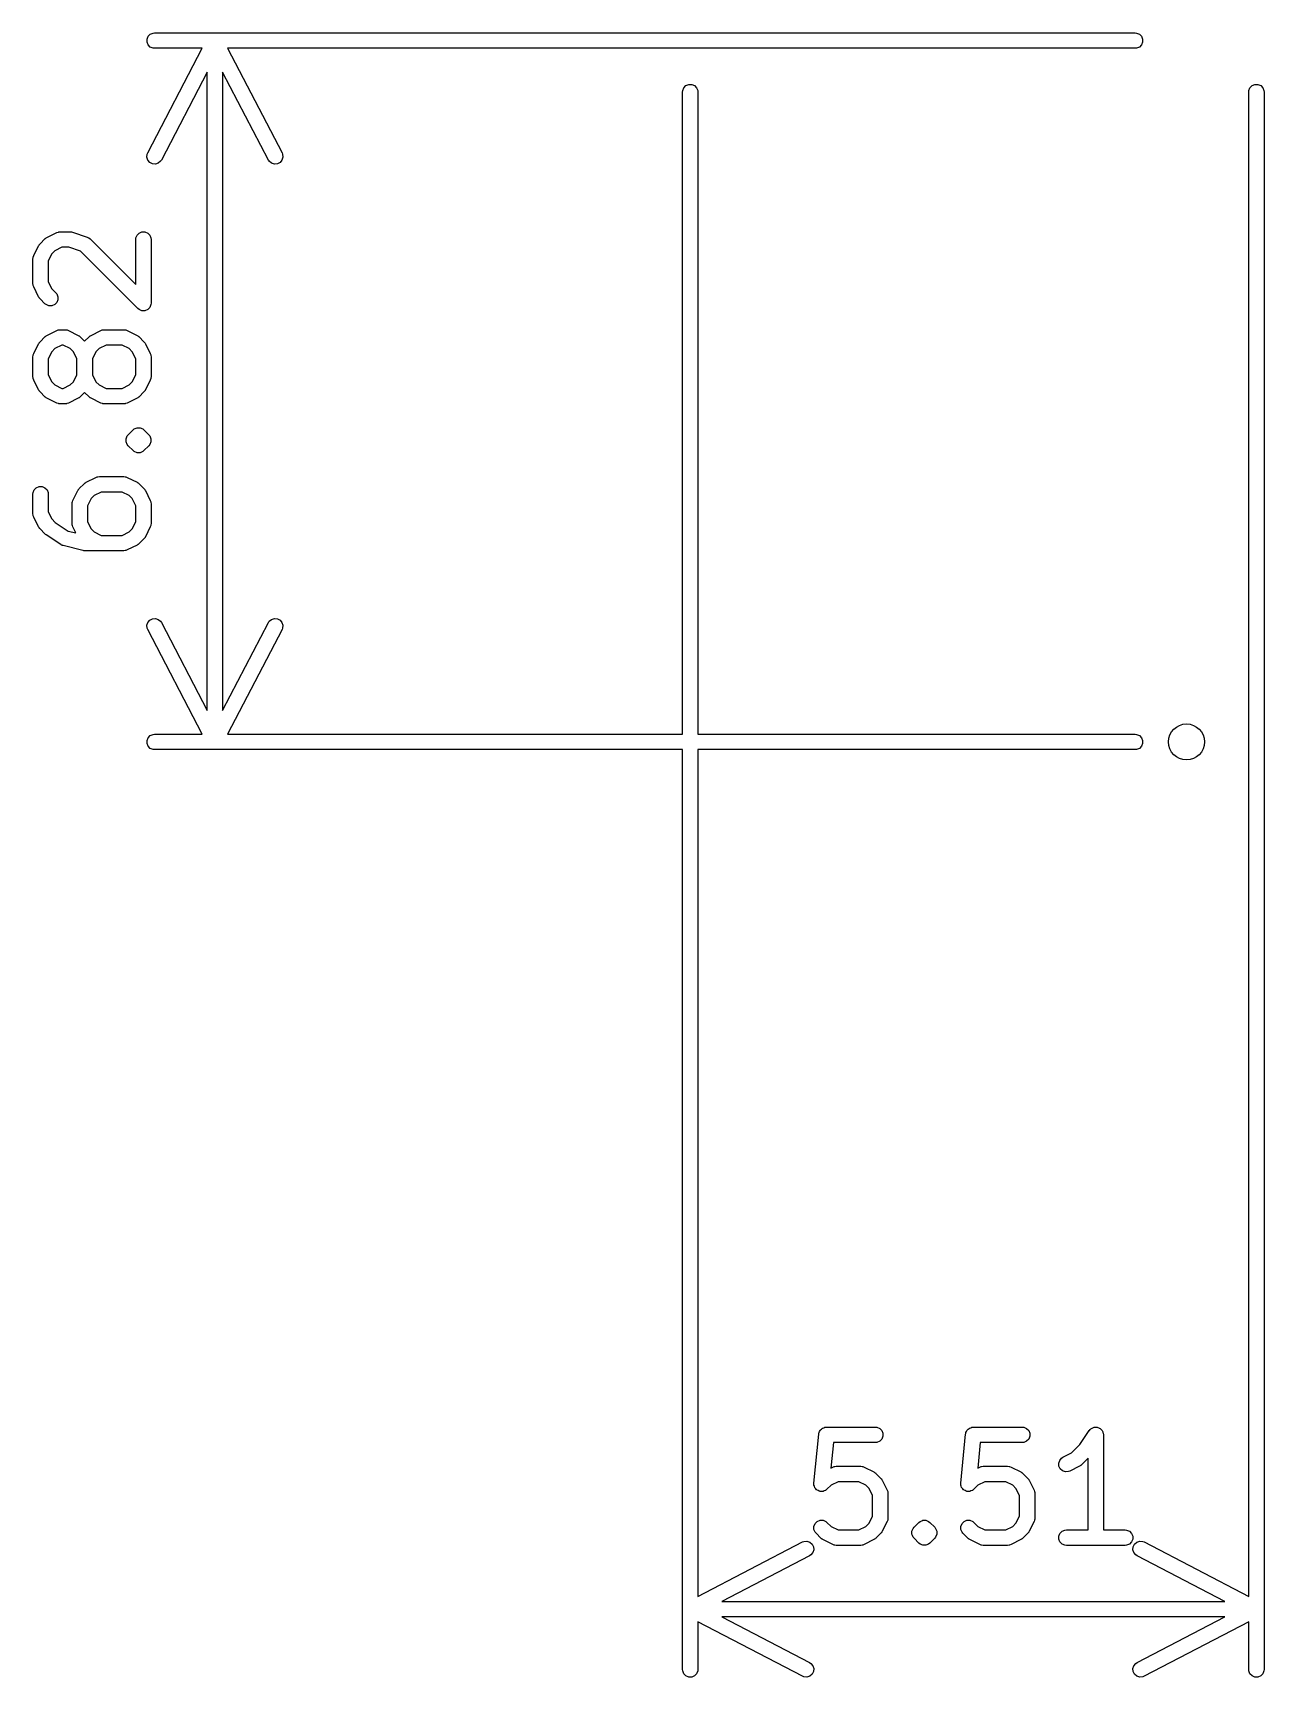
# Model space of a CAD drawing. Extents: x 3.65 to 7.87, y -5.06 to -2.31.
# Drawn here: x 3.647 to 4.118, y -5.056 to -4.426 of the extents above; entities that cross this region are included whole.
import ezdxf

# ---------------------------------------------------------------- set-up
doc = ezdxf.new("R2010")
doc.units = 0
doc.header["$MEASUREMENT"] = 0
doc.layers.add('BLACK', color=7, linetype='CONTINUOUS')

msp = doc.modelspace()

# ---------------------------------------------------------------- linework, layer by layer
at = {"layer": 'BLACK', "linetype": 'CONTINUOUS'}
for p, q in [((3.69069, -4.42844), (3.69113, -4.42737)), ((3.69069, -4.42959), (3.69069, -4.42844)), ((3.69113, -4.43065), (3.69069, -4.42959)), ((3.69113, -4.42737), (3.69195, -4.42656)), ((3.69195, -4.43147), (3.69113, -4.43065)), ((3.69195, -4.42656), (3.69301, -4.42612)), ((3.69301, -4.43191), (3.69195, -4.43147)), ((3.69301, -4.42612), (3.69359, -4.42606)), ((3.69359, -4.42606), (4.06899, -4.42606)), ((4.06899, -4.42606), (4.06957, -4.42612)), ((4.06957, -4.42612), (4.07063, -4.42656)), ((4.07063, -4.43147), (4.06957, -4.43191)), ((4.07063, -4.42656), (4.07144, -4.42737)), ((4.07144, -4.43065), (4.07063, -4.43147)), ((4.07144, -4.42737), (4.07189, -4.42844)), ((4.07189, -4.42959), (4.07144, -4.43065)), ((4.07189, -4.42844), (4.07189, -4.42959)), ((3.69097, -4.472), (3.71181, -4.43197)), ((3.69359, -4.43197), (3.69301, -4.43191)), ((3.71181, -4.43197), (3.69359, -4.43197)), ((4.06899, -4.43197), (3.72154, -4.43197)), ((3.72154, -4.43197), (3.74238, -4.472)), ((4.06957, -4.43191), (4.06899, -4.43197)), ((3.71372, -4.44108), (3.69621, -4.47473)), ((3.71372, -4.68545), (3.71372, -4.44108)), ((3.73714, -4.47473), (3.71963, -4.44108)), ((3.71963, -4.44108), (3.71963, -4.68545)), ((3.89572, -4.4487), (3.89578, -4.44812)), ((3.89572, -4.69456), (3.89572, -4.4487)), ((3.89578, -4.44812), (3.89622, -4.44706)), ((3.89622, -4.44706), (3.89703, -4.44624)), ((3.89703, -4.44624), (3.8981, -4.4458)), ((3.8981, -4.4458), (3.89925, -4.4458)), ((3.89925, -4.4458), (3.90032, -4.44624)), ((3.90032, -4.44624), (3.90113, -4.44706)), ((3.90113, -4.44706), (3.90157, -4.44812)), ((3.90157, -4.44812), (3.90163, -4.4487)), ((3.90163, -4.4487), (3.90163, -4.69456)), ((4.11249, -4.4487), (4.11255, -4.44812)), ((4.11249, -5.02465), (4.11249, -4.4487)), ((4.11255, -4.44812), (4.11299, -4.44706)), ((4.11299, -4.44706), (4.11381, -4.44624)), ((4.11381, -4.44624), (4.11487, -4.4458)), ((4.11487, -4.4458), (4.11602, -4.4458)), ((4.11602, -4.4458), (4.11709, -4.44624)), ((4.11709, -4.44624), (4.1179, -4.44706)), ((4.1179, -4.44706), (4.11834, -4.44812)), ((4.11834, -4.44812), (4.1184, -4.4487)), ((4.1184, -4.4487), (4.1184, -5.0526)), ((3.69065, -4.47368), (3.69075, -4.47254)), ((3.691, -4.47478), (3.69065, -4.47368)), ((3.69075, -4.47254), (3.69097, -4.472)), ((3.69174, -4.47567), (3.691, -4.47478)), ((3.69589, -4.47521), (3.69501, -4.47595)), ((3.69621, -4.47473), (3.69589, -4.47521)), ((3.73746, -4.47521), (3.73714, -4.47473)), ((3.73834, -4.47595), (3.73746, -4.47521)), ((3.74235, -4.47478), (3.74161, -4.47567)), ((3.7427, -4.47368), (3.74235, -4.47478)), ((3.74238, -4.472), (3.7426, -4.47254)), ((3.7426, -4.47254), (3.7427, -4.47368)), ((3.69276, -4.4762), (3.69174, -4.47567)), ((3.69391, -4.4763), (3.69276, -4.4762)), ((3.69501, -4.47595), (3.69391, -4.4763)), ((3.73944, -4.4763), (3.73834, -4.47595)), ((3.74059, -4.4762), (3.73944, -4.4763)), ((3.74161, -4.47567), (3.74059, -4.4762)), ((3.64948, -4.50709), (3.64954, -4.50704)), ((3.64954, -4.50704), (3.64972, -4.50681)), ((3.64972, -4.50681), (3.6516, -4.50493)), ((3.6516, -4.50493), (3.65182, -4.50475)), ((3.65182, -4.50475), (3.65187, -4.50469)), ((3.65187, -4.50469), (3.65196, -4.50463)), ((3.65196, -4.50463), (3.65204, -4.50457)), ((3.65204, -4.50457), (3.65212, -4.50454)), ((3.65212, -4.50454), (3.65236, -4.50438)), ((3.65236, -4.50438), (3.65611, -4.50251)), ((3.65611, -4.50251), (3.65665, -4.5023)), ((3.65665, -4.5023), (3.65676, -4.50229)), ((3.65676, -4.50229), (3.65686, -4.50225)), ((3.65686, -4.50225), (3.65743, -4.50219)), ((3.65743, -4.50219), (3.66118, -4.50219)), ((3.66118, -4.50219), (3.66148, -4.50222)), ((3.66148, -4.50222), (3.66155, -4.50222)), ((3.66155, -4.50222), (3.66166, -4.50224)), ((3.66166, -4.50224), (3.66176, -4.50225)), ((3.66176, -4.50225), (3.66183, -4.50228)), ((3.66183, -4.50228), (3.66212, -4.50235)), ((3.66212, -4.50235), (3.66774, -4.50422)), ((3.66774, -4.50422), (3.66827, -4.50446)), ((3.66827, -4.50446), (3.66835, -4.50453)), ((3.66835, -4.50453), (3.66845, -4.50457)), ((3.66845, -4.50457), (3.6689, -4.50493)), ((3.6689, -4.50493), (3.68635, -4.52239)), ((3.68635, -4.50515), (3.68641, -4.50457)), ((3.68635, -4.52239), (3.68635, -4.50515)), ((3.68641, -4.50457), (3.68685, -4.50351)), ((3.68685, -4.50351), (3.68767, -4.50269)), ((3.68767, -4.50269), (3.68873, -4.50225)), ((3.68873, -4.50225), (3.68988, -4.50225)), ((3.68988, -4.50225), (3.69095, -4.50269)), ((3.69095, -4.50269), (3.69176, -4.50351)), ((3.69176, -4.50351), (3.6922, -4.50457)), ((3.6922, -4.50457), (3.69226, -4.50515)), ((3.69226, -4.50515), (3.69226, -4.52952)), ((3.64698, -4.51265), (3.64704, -4.51207)), ((3.64698, -4.52202), (3.64698, -4.51265)), ((3.64704, -4.51207), (3.64708, -4.51197)), ((3.64708, -4.51197), (3.64709, -4.51187)), ((3.64709, -4.51187), (3.64729, -4.51133)), ((3.64729, -4.51133), (3.64917, -4.50758)), ((3.64917, -4.50758), (3.64933, -4.50733)), ((3.64933, -4.50733), (3.64936, -4.50726)), ((3.64936, -4.50726), (3.64942, -4.50718)), ((3.64942, -4.50718), (3.64948, -4.50709)), ((3.65424, -4.51065), (3.65289, -4.51334)), ((3.65289, -4.51334), (3.65289, -4.52132)), ((3.65543, -4.50945), (3.65424, -4.51065)), ((3.65813, -4.5081), (3.65543, -4.50945)), ((3.6607, -4.5081), (3.65813, -4.5081)), ((3.66521, -4.5096), (3.6607, -4.5081)), ((3.68722, -4.53161), (3.66521, -4.5096)), ((3.64704, -4.5226), (3.64698, -4.52202)), ((3.64708, -4.52269), (3.64704, -4.5226)), ((3.64709, -4.5228), (3.64708, -4.52269)), ((3.64729, -4.52334), (3.64709, -4.5228)), ((3.64917, -4.52709), (3.64729, -4.52334)), ((3.65289, -4.52132), (3.65424, -4.52402)), ((3.65424, -4.52402), (3.65577, -4.52556)), ((3.65577, -4.52556), (3.65614, -4.526)), ((3.64933, -4.52734), (3.64917, -4.52709)), ((3.64936, -4.52741), (3.64933, -4.52734)), ((3.64942, -4.52749), (3.64936, -4.52741)), ((3.64948, -4.52758), (3.64942, -4.52749)), ((3.64954, -4.52763), (3.64948, -4.52758)), ((3.64972, -4.52786), (3.64954, -4.52763)), ((3.6516, -4.52973), (3.64972, -4.52786)), ((3.65204, -4.5301), (3.6516, -4.52973)), ((3.65311, -4.53054), (3.65204, -4.5301)), ((3.65426, -4.53054), (3.65311, -4.53054)), ((3.65533, -4.5301), (3.65426, -4.53054)), ((3.65614, -4.52928), (3.65533, -4.5301)), ((3.65614, -4.526), (3.65658, -4.52707)), ((3.65658, -4.52822), (3.65614, -4.52928)), ((3.65658, -4.52707), (3.65658, -4.52822)), ((3.68767, -4.53197), (3.68722, -4.53161)), ((3.68842, -4.53229), (3.68767, -4.53197)), ((3.69095, -4.53197), (3.68988, -4.53242)), ((3.69176, -4.53116), (3.69095, -4.53197)), ((3.69207, -4.53041), (3.69176, -4.53116)), ((3.6922, -4.5301), (3.69207, -4.53041)), ((3.69226, -4.52952), (3.6922, -4.5301)), ((3.68873, -4.53242), (3.68842, -4.53229)), ((3.68988, -4.53242), (3.68873, -4.53242)), ((3.68873, -4.53242), (3.68873, -4.53242)), ((3.64917, -4.54507), (3.64933, -4.54482)), ((3.64933, -4.54482), (3.64936, -4.54475)), ((3.64936, -4.54475), (3.64942, -4.54467)), ((3.64942, -4.54467), (3.64948, -4.54458)), ((3.64948, -4.54458), (3.64954, -4.54453)), ((3.64954, -4.54453), (3.64972, -4.5443)), ((3.64972, -4.5443), (3.6516, -4.54243)), ((3.6516, -4.54243), (3.65182, -4.54224)), ((3.65182, -4.54224), (3.65187, -4.54218)), ((3.65187, -4.54218), (3.65196, -4.54213)), ((3.65196, -4.54213), (3.65204, -4.54206)), ((3.65204, -4.54206), (3.65212, -4.54203)), ((3.65212, -4.54203), (3.65236, -4.54188)), ((3.65236, -4.54188), (3.65611, -4.54)), ((3.65611, -4.54), (3.65665, -4.53979)), ((3.65665, -4.53979), (3.65676, -4.53979)), ((3.65676, -4.53979), (3.65686, -4.53975)), ((3.65686, -4.53975), (3.65743, -4.53969)), ((3.65743, -4.53969), (3.65931, -4.53969)), ((3.65931, -4.53969), (3.65989, -4.53975)), ((3.65989, -4.53975), (3.65998, -4.53979)), ((3.65998, -4.53979), (3.66009, -4.53979)), ((3.66009, -4.53979), (3.66063, -4.54)), ((3.66063, -4.54), (3.66438, -4.54188)), ((3.66438, -4.54188), (3.66463, -4.54203)), ((3.66463, -4.54203), (3.6647, -4.54206)), ((3.6647, -4.54206), (3.66478, -4.54213)), ((3.66478, -4.54213), (3.66487, -4.54218)), ((3.66487, -4.54218), (3.66492, -4.54224)), ((3.66492, -4.54224), (3.66515, -4.54243)), ((3.66515, -4.54243), (3.66681, -4.54409)), ((3.66681, -4.54409), (3.66847, -4.54243)), ((3.66847, -4.54243), (3.6687, -4.54224)), ((3.6687, -4.54224), (3.66875, -4.54218)), ((3.66875, -4.54218), (3.66884, -4.54213)), ((3.66884, -4.54213), (3.66892, -4.54206)), ((3.66892, -4.54206), (3.66899, -4.54203)), ((3.66899, -4.54203), (3.66924, -4.54188)), ((3.66924, -4.54188), (3.67299, -4.54)), ((3.67299, -4.54), (3.67353, -4.53979)), ((3.67353, -4.53979), (3.67363, -4.53979)), ((3.67363, -4.53979), (3.67373, -4.53975)), ((3.67373, -4.53975), (3.67431, -4.53969)), ((3.67431, -4.53969), (3.68181, -4.53969)), ((3.68181, -4.53969), (3.68238, -4.53975)), ((3.68238, -4.53975), (3.68248, -4.53979)), ((3.68248, -4.53979), (3.68259, -4.53979)), ((3.68259, -4.53979), (3.68313, -4.54)), ((3.68313, -4.54), (3.68688, -4.54188)), ((3.68688, -4.54188), (3.68712, -4.54203)), ((3.68712, -4.54203), (3.6872, -4.54206)), ((3.6872, -4.54206), (3.68728, -4.54213)), ((3.68728, -4.54213), (3.68737, -4.54218)), ((3.68737, -4.54218), (3.68742, -4.54224)), ((3.68742, -4.54224), (3.68764, -4.54243)), ((3.68764, -4.54243), (3.68952, -4.5443)), ((3.68952, -4.5443), (3.6897, -4.54453)), ((3.6897, -4.54453), (3.68976, -4.54458)), ((3.68976, -4.54458), (3.68982, -4.54467)), ((3.68982, -4.54467), (3.68989, -4.54475)), ((3.68989, -4.54475), (3.68992, -4.54482)), ((3.68992, -4.54482), (3.69007, -4.54507)), ((3.64698, -4.55014), (3.64704, -4.54957)), ((3.64698, -4.55764), (3.64698, -4.55014)), ((3.64704, -4.54957), (3.64708, -4.54947)), ((3.64708, -4.54947), (3.64709, -4.54936)), ((3.64709, -4.54936), (3.64729, -4.54882)), ((3.64729, -4.54882), (3.64917, -4.54507)), ((3.65424, -4.54814), (3.65289, -4.55084)), ((3.65289, -4.55084), (3.65289, -4.55694)), ((3.65543, -4.54694), (3.65424, -4.54814)), ((3.65813, -4.5456), (3.65543, -4.54694)), ((3.65861, -4.5456), (3.65813, -4.5456)), ((3.66131, -4.54694), (3.65861, -4.5456)), ((3.66251, -4.54814), (3.66131, -4.54694)), ((3.66386, -4.55084), (3.66251, -4.54814)), ((3.66386, -4.55694), (3.66386, -4.55084)), ((3.67111, -4.54814), (3.66976, -4.55084)), ((3.66976, -4.55084), (3.66976, -4.55694)), ((3.67231, -4.54694), (3.67111, -4.54814)), ((3.675, -4.5456), (3.67231, -4.54694)), ((3.68111, -4.5456), (3.675, -4.5456)), ((3.68381, -4.54694), (3.68111, -4.5456)), ((3.685, -4.54814), (3.68381, -4.54694)), ((3.68635, -4.55084), (3.685, -4.54814)), ((3.68635, -4.55694), (3.68635, -4.55084)), ((3.69007, -4.54507), (3.69195, -4.54882)), ((3.69195, -4.54882), (3.69215, -4.54936)), ((3.69215, -4.54936), (3.69216, -4.54947)), ((3.69216, -4.54947), (3.6922, -4.54957)), ((3.6922, -4.54957), (3.69226, -4.55014)), ((3.69226, -4.55014), (3.69226, -4.55764)), ((3.65289, -4.55694), (3.65424, -4.55964)), ((3.66251, -4.55964), (3.66386, -4.55694)), ((3.66976, -4.55694), (3.67111, -4.55964)), ((3.685, -4.55964), (3.68635, -4.55694)), ((3.64704, -4.55822), (3.64698, -4.55764)), ((3.64708, -4.55831), (3.64704, -4.55822)), ((3.64709, -4.55842), (3.64708, -4.55831)), ((3.64729, -4.55896), (3.64709, -4.55842)), ((3.64917, -4.56271), (3.64729, -4.55896)), ((3.64933, -4.56296), (3.64917, -4.56271)), ((3.64936, -4.56303), (3.64933, -4.56296)), ((3.64942, -4.56311), (3.64936, -4.56303)), ((3.64948, -4.5632), (3.64942, -4.56311)), ((3.64954, -4.56325), (3.64948, -4.5632)), ((3.64972, -4.56348), (3.64954, -4.56325)), ((3.6516, -4.56535), (3.64972, -4.56348)), ((3.65424, -4.55964), (3.65543, -4.56084)), ((3.65543, -4.56084), (3.65813, -4.56219)), ((3.65813, -4.56219), (3.65861, -4.56219)), ((3.65861, -4.56219), (3.66131, -4.56084)), ((3.66131, -4.56084), (3.66251, -4.55964)), ((3.66681, -4.56369), (3.66515, -4.56535)), ((3.66847, -4.56535), (3.66681, -4.56369)), ((3.67111, -4.55964), (3.67231, -4.56084)), ((3.67231, -4.56084), (3.675, -4.56219)), ((3.675, -4.56219), (3.68111, -4.56219)), ((3.68111, -4.56219), (3.68381, -4.56084)), ((3.68381, -4.56084), (3.685, -4.55964)), ((3.68952, -4.56348), (3.68764, -4.56535)), ((3.6897, -4.56325), (3.68952, -4.56348)), ((3.68976, -4.5632), (3.6897, -4.56325)), ((3.68982, -4.56311), (3.68976, -4.5632)), ((3.68989, -4.56303), (3.68982, -4.56311)), ((3.68992, -4.56296), (3.68989, -4.56303)), ((3.69007, -4.56271), (3.68992, -4.56296)), ((3.69195, -4.55896), (3.69007, -4.56271)), ((3.69215, -4.55842), (3.69195, -4.55896)), ((3.69216, -4.55831), (3.69215, -4.55842)), ((3.6922, -4.55822), (3.69216, -4.55831)), ((3.69226, -4.55764), (3.6922, -4.55822)), ((3.65182, -4.56554), (3.6516, -4.56535)), ((3.65187, -4.5656), (3.65182, -4.56554)), ((3.65196, -4.56565), (3.65187, -4.5656)), ((3.65204, -4.56572), (3.65196, -4.56565)), ((3.65212, -4.56575), (3.65204, -4.56572)), ((3.65236, -4.56591), (3.65212, -4.56575)), ((3.65611, -4.56778), (3.65236, -4.56591)), ((3.65665, -4.56799), (3.65611, -4.56778)), ((3.65676, -4.56799), (3.65665, -4.56799)), ((3.65686, -4.56804), (3.65676, -4.56799)), ((3.65743, -4.56809), (3.65686, -4.56804)), ((3.65931, -4.56809), (3.65743, -4.56809)), ((3.65989, -4.56804), (3.65931, -4.56809)), ((3.65998, -4.56799), (3.65989, -4.56804)), ((3.66009, -4.56799), (3.65998, -4.56799)), ((3.66063, -4.56778), (3.66009, -4.56799)), ((3.66438, -4.56591), (3.66063, -4.56778)), ((3.66463, -4.56575), (3.66438, -4.56591)), ((3.6647, -4.56572), (3.66463, -4.56575)), ((3.66478, -4.56565), (3.6647, -4.56572)), ((3.66487, -4.5656), (3.66478, -4.56565)), ((3.66492, -4.56554), (3.66487, -4.5656)), ((3.66515, -4.56535), (3.66492, -4.56554)), ((3.6687, -4.56554), (3.66847, -4.56535)), ((3.66875, -4.5656), (3.6687, -4.56554)), ((3.66884, -4.56565), (3.66875, -4.5656)), ((3.66892, -4.56572), (3.66884, -4.56565)), ((3.66899, -4.56575), (3.66892, -4.56572)), ((3.66924, -4.56591), (3.66899, -4.56575)), ((3.67299, -4.56778), (3.66924, -4.56591)), ((3.67353, -4.56799), (3.67299, -4.56778)), ((3.67363, -4.56799), (3.67353, -4.56799)), ((3.67373, -4.56804), (3.67363, -4.56799)), ((3.67431, -4.56809), (3.67373, -4.56804)), ((3.68181, -4.56809), (3.67431, -4.56809)), ((3.68238, -4.56804), (3.68181, -4.56809)), ((3.68248, -4.56799), (3.68238, -4.56804)), ((3.68259, -4.56799), (3.68248, -4.56799)), ((3.68313, -4.56778), (3.68259, -4.56799)), ((3.68688, -4.56591), (3.68313, -4.56778)), ((3.68712, -4.56575), (3.68688, -4.56591)), ((3.6872, -4.56572), (3.68712, -4.56575)), ((3.68728, -4.56565), (3.6872, -4.56572)), ((3.68737, -4.5656), (3.68728, -4.56565)), ((3.68742, -4.56554), (3.68737, -4.5656)), ((3.68764, -4.56535), (3.68742, -4.56554)), ((3.68266, -4.58144), (3.68296, -4.58071)), ((3.68266, -4.58259), (3.68266, -4.58144)), ((3.6831, -4.58365), (3.68266, -4.58259)), ((3.68296, -4.58071), (3.6831, -4.58037)), ((3.6831, -4.58037), (3.68347, -4.57992)), ((3.6831, -4.58037), (3.6831, -4.58037)), ((3.68347, -4.57992), (3.68534, -4.57805)), ((3.68534, -4.57805), (3.68579, -4.57768)), ((3.68579, -4.57768), (3.68685, -4.57724)), ((3.68685, -4.57724), (3.68801, -4.57724)), ((3.68801, -4.57724), (3.68907, -4.57768)), ((3.68907, -4.57768), (3.68907, -4.57768)), ((3.68907, -4.57768), (3.68952, -4.57805)), ((3.68952, -4.57805), (3.69139, -4.57992)), ((3.69139, -4.57992), (3.69176, -4.58037)), ((3.69176, -4.58037), (3.6919, -4.58071)), ((3.6922, -4.58259), (3.69176, -4.58365)), ((3.6919, -4.58071), (3.6922, -4.58144)), ((3.6922, -4.58144), (3.6922, -4.58259)), ((3.68347, -4.5841), (3.6831, -4.58365)), ((3.6831, -4.58365), (3.6831, -4.58365)), ((3.68534, -4.58598), (3.68347, -4.5841)), ((3.68579, -4.58634), (3.68534, -4.58598)), ((3.68685, -4.58678), (3.68579, -4.58634)), ((3.68801, -4.58678), (3.68685, -4.58678)), ((3.68907, -4.58634), (3.68801, -4.58678)), ((3.68952, -4.58598), (3.68907, -4.58634)), ((3.69139, -4.5841), (3.68952, -4.58598)), ((3.69176, -4.58365), (3.69139, -4.5841)), ((3.64704, -4.60206), (3.64748, -4.60099)), ((3.64748, -4.60099), (3.64829, -4.60018)), ((3.64829, -4.60018), (3.64936, -4.59974)), ((3.64936, -4.59974), (3.65051, -4.59974)), ((3.65051, -4.59974), (3.65158, -4.60018)), ((3.65158, -4.60018), (3.65239, -4.60099)), ((3.65239, -4.60099), (3.65283, -4.60206)), ((3.66229, -4.60506), (3.66417, -4.60131)), ((3.66417, -4.60131), (3.66432, -4.60107)), ((3.66432, -4.60107), (3.66435, -4.60099)), ((3.66435, -4.60099), (3.66442, -4.60091)), ((3.66442, -4.60091), (3.66448, -4.60082)), ((3.66448, -4.60082), (3.66453, -4.60077)), ((3.66453, -4.60077), (3.66472, -4.60055)), ((3.66472, -4.60055), (3.6666, -4.59867)), ((3.6666, -4.59867), (3.66682, -4.59849)), ((3.66682, -4.59849), (3.66687, -4.59843)), ((3.66687, -4.59843), (3.66696, -4.59837)), ((3.66696, -4.59837), (3.66704, -4.5983)), ((3.66704, -4.5983), (3.66711, -4.59828)), ((3.66711, -4.59828), (3.66736, -4.59812)), ((3.66736, -4.59812), (3.67111, -4.59624)), ((3.67111, -4.59624), (3.67165, -4.59604)), ((3.67165, -4.59604), (3.67176, -4.59603)), ((3.67176, -4.59603), (3.67186, -4.59599)), ((3.67186, -4.59599), (3.67243, -4.59593)), ((3.67243, -4.59593), (3.68181, -4.59593)), ((3.68181, -4.59593), (3.68238, -4.59599)), ((3.68238, -4.59599), (3.68248, -4.59603)), ((3.68248, -4.59603), (3.68259, -4.59604)), ((3.68259, -4.59604), (3.68313, -4.59624)), ((3.68313, -4.59624), (3.68688, -4.59812)), ((3.68688, -4.59812), (3.68712, -4.59828)), ((3.68712, -4.59828), (3.6872, -4.5983)), ((3.6872, -4.5983), (3.68728, -4.59837)), ((3.68728, -4.59837), (3.68737, -4.59843)), ((3.68737, -4.59843), (3.68742, -4.59849)), ((3.68742, -4.59849), (3.68764, -4.59867)), ((3.68764, -4.59867), (3.68952, -4.60055)), ((3.68952, -4.60055), (3.6897, -4.60077)), ((3.6897, -4.60077), (3.68976, -4.60082)), ((3.68976, -4.60082), (3.68982, -4.60091)), ((3.68982, -4.60091), (3.68989, -4.60099)), ((3.68989, -4.60099), (3.68992, -4.60107)), ((3.68992, -4.60107), (3.69007, -4.60131)), ((3.69007, -4.60131), (3.69195, -4.60506)), ((3.64698, -4.60263), (3.64704, -4.60206)), ((3.64698, -4.61013), (3.64698, -4.60263)), ((3.65283, -4.60206), (3.65289, -4.60263)), ((3.65289, -4.60263), (3.65289, -4.60944)), ((3.66198, -4.60638), (3.66204, -4.60581)), ((3.66198, -4.61388), (3.66198, -4.60638)), ((3.66204, -4.60581), (3.66208, -4.60571)), ((3.66208, -4.60571), (3.66209, -4.6056)), ((3.66209, -4.6056), (3.66229, -4.60506)), ((3.66924, -4.60438), (3.66789, -4.60708)), ((3.66789, -4.60708), (3.66789, -4.61319)), ((3.67043, -4.60319), (3.66924, -4.60438)), ((3.67313, -4.60184), (3.67043, -4.60319)), ((3.68111, -4.60184), (3.67313, -4.60184)), ((3.68381, -4.60319), (3.68111, -4.60184)), ((3.685, -4.60438), (3.68381, -4.60319)), ((3.68635, -4.60708), (3.685, -4.60438)), ((3.68635, -4.61319), (3.68635, -4.60708)), ((3.69195, -4.60506), (3.69215, -4.6056)), ((3.69215, -4.6056), (3.69216, -4.60571)), ((3.69216, -4.60571), (3.6922, -4.60581)), ((3.6922, -4.60581), (3.69226, -4.60638)), ((3.69226, -4.60638), (3.69226, -4.61388)), ((3.64704, -4.61071), (3.64698, -4.61013)), ((3.64708, -4.61081), (3.64704, -4.61071)), ((3.64709, -4.61091), (3.64708, -4.61081)), ((3.64729, -4.61145), (3.64709, -4.61091)), ((3.64917, -4.6152), (3.64729, -4.61145)), ((3.65289, -4.60944), (3.65424, -4.61213)), ((3.65424, -4.61213), (3.65557, -4.61346)), ((3.65557, -4.61346), (3.66052, -4.61677)), ((3.66204, -4.61446), (3.66198, -4.61388)), ((3.66789, -4.61319), (3.66924, -4.61588)), ((3.685, -4.61588), (3.68635, -4.61319)), ((3.69226, -4.61388), (3.6922, -4.61446)), ((3.64933, -4.61545), (3.64917, -4.6152)), ((3.64936, -4.61552), (3.64933, -4.61545)), ((3.64942, -4.6156), (3.64936, -4.61552)), ((3.64948, -4.61569), (3.64942, -4.6156)), ((3.64954, -4.61574), (3.64948, -4.61569)), ((3.64972, -4.61597), (3.64954, -4.61574)), ((3.6516, -4.61785), (3.64972, -4.61597)), ((3.65183, -4.61804), (3.6516, -4.61785)), ((3.6516, -4.61785), (3.6516, -4.61785)), ((3.6516, -4.61785), (3.6516, -4.61785)), ((3.65204, -4.61821), (3.65183, -4.61804)), ((3.65205, -4.61821), (3.65204, -4.61821)), ((3.65205, -4.61822), (3.65205, -4.61821)), ((3.65767, -4.62196), (3.65205, -4.61822)), ((3.66052, -4.61677), (3.66344, -4.6175)), ((3.66208, -4.61456), (3.66204, -4.61446)), ((3.66209, -4.61466), (3.66208, -4.61456)), ((3.66229, -4.6152), (3.66209, -4.61466)), ((3.66344, -4.6175), (3.66229, -4.6152)), ((3.66924, -4.61588), (3.67043, -4.61708)), ((3.67043, -4.61708), (3.67313, -4.61843)), ((3.67313, -4.61843), (3.68111, -4.61843)), ((3.68111, -4.61843), (3.68381, -4.61708)), ((3.68381, -4.61708), (3.685, -4.61588)), ((3.68952, -4.61972), (3.68764, -4.6216)), ((3.6897, -4.61949), (3.68952, -4.61972)), ((3.68976, -4.61944), (3.6897, -4.61949)), ((3.68982, -4.61935), (3.68976, -4.61944)), ((3.68989, -4.61927), (3.68982, -4.61935)), ((3.68992, -4.6192), (3.68989, -4.61927)), ((3.69007, -4.61895), (3.68992, -4.6192)), ((3.69195, -4.6152), (3.69007, -4.61895)), ((3.69215, -4.61466), (3.69195, -4.6152)), ((3.69216, -4.61456), (3.69215, -4.61466)), ((3.6922, -4.61446), (3.69216, -4.61456)), ((3.65799, -4.62213), (3.65767, -4.62196)), ((3.65805, -4.62218), (3.65799, -4.62213)), ((3.65812, -4.6222), (3.65805, -4.62218)), ((3.65818, -4.62224), (3.65812, -4.6222)), ((3.65825, -4.62225), (3.65818, -4.62224)), ((3.65859, -4.62237), (3.65825, -4.62225)), ((3.66609, -4.62425), (3.65859, -4.62237)), ((3.66619, -4.62426), (3.66609, -4.62425)), ((3.66623, -4.62428), (3.66619, -4.62426)), ((3.66645, -4.6243), (3.66623, -4.62428)), ((3.66666, -4.62433), (3.66645, -4.6243)), ((3.66671, -4.62433), (3.66666, -4.62433)), ((3.66681, -4.62434), (3.66671, -4.62433)), ((3.68181, -4.62434), (3.66681, -4.62434)), ((3.68238, -4.62428), (3.68181, -4.62434)), ((3.68248, -4.62424), (3.68238, -4.62428)), ((3.68259, -4.62423), (3.68248, -4.62424)), ((3.68313, -4.62402), (3.68259, -4.62423)), ((3.68688, -4.62215), (3.68313, -4.62402)), ((3.68712, -4.62199), (3.68688, -4.62215)), ((3.6872, -4.62196), (3.68712, -4.62199)), ((3.68728, -4.6219), (3.6872, -4.62196)), ((3.68737, -4.62184), (3.68728, -4.6219)), ((3.68742, -4.62178), (3.68737, -4.62184)), ((3.68764, -4.6216), (3.68742, -4.62178)), ((3.69065, -4.65284), (3.691, -4.65175)), ((3.691, -4.65175), (3.69174, -4.65086)), ((3.69174, -4.65086), (3.69276, -4.65033)), ((3.69276, -4.65033), (3.69391, -4.65023)), ((3.69391, -4.65023), (3.69501, -4.65058)), ((3.69501, -4.65058), (3.69589, -4.65132)), ((3.69589, -4.65132), (3.69621, -4.6518)), ((3.69621, -4.6518), (3.71372, -4.68545)), ((3.71963, -4.68545), (3.73714, -4.6518)), ((3.73714, -4.6518), (3.73746, -4.65132)), ((3.73746, -4.65132), (3.73834, -4.65058)), ((3.73834, -4.65058), (3.73944, -4.65023)), ((3.73944, -4.65023), (3.74059, -4.65033)), ((3.74059, -4.65033), (3.74161, -4.65086)), ((3.74161, -4.65086), (3.74235, -4.65175)), ((3.74235, -4.65175), (3.7427, -4.65284)), ((3.69075, -4.65399), (3.69065, -4.65284)), ((3.69097, -4.65453), (3.69075, -4.65399)), ((3.71181, -4.69456), (3.69097, -4.65453)), ((3.74238, -4.65453), (3.72154, -4.69456)), ((3.7426, -4.65399), (3.74238, -4.65453)), ((3.7427, -4.65284), (3.7426, -4.65399)), ((3.69069, -4.69694), (3.69113, -4.69588)), ((3.69113, -4.69588), (3.69195, -4.69506)), ((3.69195, -4.69506), (3.69301, -4.69462)), ((3.69301, -4.69462), (3.69359, -4.69456)), ((3.69359, -4.69456), (3.71181, -4.69456)), ((3.72154, -4.69456), (3.89572, -4.69456)), ((3.90163, -4.69456), (4.06899, -4.69456)), ((4.06899, -4.69456), (4.06957, -4.69462)), ((4.06957, -4.69462), (4.07063, -4.69506)), ((4.07063, -4.69506), (4.07144, -4.69588)), ((4.07144, -4.69588), (4.07189, -4.69694)), ((3.69069, -4.69809), (3.69069, -4.69694)), ((3.69113, -4.69916), (3.69069, -4.69809)), ((3.69195, -4.69997), (3.69113, -4.69916)), ((3.69301, -4.70041), (3.69195, -4.69997)), ((3.69359, -4.70047), (3.69301, -4.70041)), ((3.89572, -4.70047), (3.69359, -4.70047)), ((3.89572, -5.0526), (3.89572, -4.70047)), ((4.06899, -4.70047), (3.90163, -4.70047)), ((3.90163, -4.70047), (3.90163, -5.02465)), ((4.06957, -4.70041), (4.06899, -4.70047)), ((4.07063, -4.69997), (4.06957, -4.70041)), ((4.07144, -4.69916), (4.07063, -4.69997)), ((4.07189, -4.69809), (4.07144, -4.69916)), ((4.07189, -4.69694), (4.07189, -4.69809)), ((3.94918, -4.96032), (3.94931, -4.96027)), ((3.94931, -4.96027), (3.94943, -4.96017)), ((3.94943, -4.96017), (3.94984, -4.96005)), ((3.94984, -4.96005), (3.95024, -4.95988)), ((3.95024, -4.95988), (3.95046, -4.95986)), ((3.95046, -4.95986), (3.95053, -4.95984)), ((3.95053, -4.95984), (3.9506, -4.95985)), ((3.9506, -4.95985), (3.95082, -4.95982)), ((3.95082, -4.95982), (3.96957, -4.95982)), ((3.96957, -4.95982), (3.97014, -4.95988)), ((3.97014, -4.95988), (3.97121, -4.96032)), ((4.00542, -4.96032), (4.00556, -4.96027)), ((4.00556, -4.96027), (4.00567, -4.96017)), ((4.00567, -4.96017), (4.00609, -4.96005)), ((4.00609, -4.96005), (4.00648, -4.95988)), ((4.00648, -4.95988), (4.00671, -4.95986)), ((4.00671, -4.95986), (4.00678, -4.95984)), ((4.00678, -4.95984), (4.00685, -4.95985)), ((4.00685, -4.95985), (4.00706, -4.95982)), ((4.00706, -4.95982), (4.02581, -4.95982)), ((4.02581, -4.95982), (4.02638, -4.95988)), ((4.02638, -4.95988), (4.02745, -4.96032)), ((4.05229, -4.96032), (4.05256, -4.96021)), ((4.05256, -4.96021), (4.0528, -4.96005)), ((4.0528, -4.96005), (4.05308, -4.95999)), ((4.05308, -4.95999), (4.05335, -4.95988)), ((4.05335, -4.95988), (4.05364, -4.95988)), ((4.05364, -4.95988), (4.05393, -4.95982)), ((4.05393, -4.95982), (4.05421, -4.95988)), ((4.05421, -4.95988), (4.05451, -4.95988)), ((4.05451, -4.95988), (4.05477, -4.95999)), ((4.05477, -4.95999), (4.05506, -4.96005)), ((4.05506, -4.96005), (4.0553, -4.96021)), ((4.0553, -4.96021), (4.05557, -4.96032)), ((3.946, -4.98123), (3.94788, -4.96248)), ((3.94788, -4.96248), (3.94792, -4.96227)), ((3.94792, -4.9622), (3.94795, -4.96213)), ((3.94792, -4.96227), (3.94792, -4.9622)), ((3.94795, -4.96213), (3.94799, -4.96192)), ((3.94799, -4.96192), (3.9482, -4.96154)), ((3.9482, -4.96154), (3.94836, -4.96114)), ((3.94836, -4.96114), (3.94847, -4.96103)), ((3.94847, -4.96103), (3.94854, -4.9609)), ((3.94854, -4.9609), (3.94887, -4.96063)), ((3.94887, -4.96063), (3.94918, -4.96032)), ((3.95349, -4.96573), (3.95251, -4.9755)), ((3.96957, -4.96573), (3.95349, -4.96573)), ((3.97014, -4.96567), (3.96957, -4.96573)), ((3.97121, -4.96523), (3.97014, -4.96567)), ((3.97121, -4.96032), (3.97202, -4.96114)), ((3.97202, -4.96442), (3.97121, -4.96523)), ((3.97202, -4.96114), (3.97246, -4.9622)), ((3.97246, -4.96335), (3.97202, -4.96442)), ((3.97246, -4.9622), (3.97246, -4.96335)), ((4.00225, -4.98123), (4.00412, -4.96248)), ((4.00412, -4.96248), (4.00416, -4.96227)), ((4.00416, -4.9622), (4.00419, -4.96213)), ((4.00416, -4.96227), (4.00416, -4.9622)), ((4.00419, -4.96213), (4.00424, -4.96192)), ((4.00424, -4.96192), (4.00444, -4.96154)), ((4.00444, -4.96154), (4.00461, -4.96114)), ((4.00461, -4.96114), (4.00471, -4.96103)), ((4.00471, -4.96103), (4.00478, -4.9609)), ((4.00478, -4.9609), (4.00511, -4.96063)), ((4.00511, -4.96063), (4.00542, -4.96032)), ((4.00973, -4.96573), (4.00876, -4.9755)), ((4.02581, -4.96573), (4.00973, -4.96573)), ((4.02638, -4.96567), (4.02581, -4.96573)), ((4.02745, -4.96523), (4.02638, -4.96567)), ((4.02745, -4.96032), (4.02826, -4.96114)), ((4.02826, -4.96442), (4.02745, -4.96523)), ((4.02826, -4.96114), (4.0287, -4.9622)), ((4.0287, -4.96335), (4.02826, -4.96442)), ((4.0287, -4.9622), (4.0287, -4.96335)), ((4.04468, -4.96972), (4.04789, -4.96652)), ((4.04789, -4.96652), (4.05147, -4.96114)), ((4.05147, -4.96114), (4.05148, -4.96113)), ((4.05147, -4.96114), (4.05147, -4.96114)), ((4.05147, -4.96114), (4.05147, -4.96114)), ((4.05148, -4.96113), (4.05184, -4.96069)), ((4.05184, -4.96069), (4.05208, -4.96053)), ((4.05208, -4.96053), (4.05229, -4.96032)), ((4.05557, -4.96032), (4.05577, -4.96053)), ((4.05577, -4.96053), (4.05602, -4.96069)), ((4.05602, -4.96069), (4.05618, -4.96093)), ((4.05618, -4.96093), (4.05638, -4.96114)), ((4.05638, -4.96114), (4.0565, -4.9614)), ((4.0565, -4.9614), (4.05666, -4.96164)), ((4.05666, -4.96164), (4.05671, -4.96193)), ((4.05671, -4.96193), (4.05683, -4.9622)), ((4.05683, -4.9622), (4.05688, -4.96277)), ((4.05688, -4.96277), (4.05688, -4.96277)), ((4.05688, -4.96277), (4.05688, -4.96278)), ((4.05688, -4.96278), (4.05688, -4.96278)), ((4.05688, -4.96278), (4.05688, -4.99919)), ((4.03975, -4.97366), (4.04012, -4.97256)), ((4.04012, -4.97256), (4.04087, -4.97169)), ((4.04087, -4.97169), (4.04136, -4.97138)), ((4.04136, -4.97138), (4.04468, -4.96972)), ((4.05098, -4.97178), (4.04852, -4.97424)), ((4.05098, -4.99919), (4.05098, -4.97178)), ((3.95251, -4.9755), (3.95325, -4.97513)), ((3.95325, -4.97513), (3.95379, -4.97493)), ((3.95379, -4.97493), (3.95389, -4.97492)), ((3.95389, -4.97492), (3.95399, -4.97488)), ((3.95399, -4.97488), (3.95457, -4.97482)), ((3.95457, -4.97482), (3.96394, -4.97482)), ((3.96394, -4.97482), (3.96452, -4.97488)), ((3.96452, -4.97488), (3.96462, -4.97492)), ((3.96462, -4.97492), (3.96472, -4.97493)), ((3.96472, -4.97493), (3.96526, -4.97513)), ((3.96526, -4.97513), (3.96901, -4.97701)), ((3.96901, -4.97701), (3.96926, -4.97717)), ((3.96926, -4.97717), (3.96933, -4.9772)), ((3.96933, -4.9772), (3.96941, -4.97726)), ((3.96941, -4.97726), (3.9695, -4.97732)), ((3.9695, -4.97732), (3.96955, -4.97738)), ((3.96955, -4.97738), (3.96978, -4.97756)), ((3.96978, -4.97756), (3.97165, -4.97944)), ((4.00876, -4.9755), (4.00949, -4.97513)), ((4.00949, -4.97513), (4.01003, -4.97493)), ((4.01003, -4.97493), (4.01014, -4.97492)), ((4.01014, -4.97492), (4.01023, -4.97488)), ((4.01023, -4.97488), (4.01081, -4.97482)), ((4.01081, -4.97482), (4.02018, -4.97482)), ((4.02018, -4.97482), (4.02076, -4.97488)), ((4.02076, -4.97488), (4.02086, -4.97492)), ((4.02086, -4.97492), (4.02096, -4.97493)), ((4.02096, -4.97493), (4.0215, -4.97513)), ((4.0215, -4.97513), (4.02525, -4.97701)), ((4.02525, -4.97701), (4.0255, -4.97717)), ((4.0255, -4.97717), (4.02557, -4.9772)), ((4.02557, -4.9772), (4.02565, -4.97726)), ((4.02565, -4.97726), (4.02574, -4.97732)), ((4.02574, -4.97732), (4.0258, -4.97738)), ((4.0258, -4.97738), (4.02602, -4.97756)), ((4.02602, -4.97756), (4.0279, -4.97944)), ((4.03983, -4.97481), (4.03975, -4.97366)), ((4.04035, -4.97584), (4.03983, -4.97481)), ((4.04122, -4.97659), (4.04035, -4.97584)), ((4.04231, -4.97696), (4.04122, -4.97659)), ((4.04346, -4.97687), (4.04231, -4.97696)), ((4.044, -4.97667), (4.04346, -4.97687)), ((4.04775, -4.97479), (4.044, -4.97667)), ((4.048, -4.97464), (4.04775, -4.97479)), ((4.04807, -4.97461), (4.048, -4.97464)), ((4.04815, -4.97454), (4.04807, -4.97461)), ((4.04824, -4.97448), (4.04815, -4.97454)), ((4.04829, -4.97442), (4.04824, -4.97448)), ((4.04852, -4.97424), (4.04829, -4.97442)), ((3.946, -4.98181), (3.946, -4.98123)), ((3.94605, -4.98195), (3.946, -4.98181)), ((3.94605, -4.9821), (3.94605, -4.98195)), ((3.94621, -4.9825), (3.94605, -4.9821)), ((3.94634, -4.98291), (3.94621, -4.9825)), ((3.94643, -4.98303), (3.94634, -4.98291)), ((3.94649, -4.98317), (3.94643, -4.98303)), ((3.94679, -4.98347), (3.94649, -4.98317)), ((3.94707, -4.9838), (3.94679, -4.98347)), ((3.9472, -4.98387), (3.94707, -4.9838)), ((3.9473, -4.98398), (3.9472, -4.98387)), ((3.9477, -4.98415), (3.9473, -4.98398)), ((3.94808, -4.98435), (3.9477, -4.98415)), ((3.94823, -4.98436), (3.94808, -4.98435)), ((3.94837, -4.98442), (3.94823, -4.98436)), ((3.9488, -4.98442), (3.94837, -4.98442)), ((3.94923, -4.98446), (3.9488, -4.98442)), ((3.94937, -4.98442), (3.94923, -4.98446)), ((3.94952, -4.98442), (3.94937, -4.98442)), ((3.94992, -4.98426), (3.94952, -4.98442)), ((3.95033, -4.98413), (3.94992, -4.98426)), ((3.95045, -4.98404), (3.95033, -4.98413)), ((3.95058, -4.98398), (3.95045, -4.98404)), ((3.95103, -4.98361), (3.95058, -4.98398)), ((3.95257, -4.98208), (3.95103, -4.98361)), ((3.95526, -4.98073), (3.95257, -4.98208)), ((3.96324, -4.98073), (3.95526, -4.98073)), ((3.96594, -4.98208), (3.96324, -4.98073)), ((3.96714, -4.98327), (3.96594, -4.98208)), ((3.96849, -4.98597), (3.96714, -4.98327)), ((3.97165, -4.97944), (3.97184, -4.97966)), ((3.97184, -4.97966), (3.9719, -4.97971)), ((3.9719, -4.97971), (3.97195, -4.9798)), ((3.97195, -4.9798), (3.97202, -4.97988)), ((3.97202, -4.97988), (3.97205, -4.97996)), ((3.97205, -4.97996), (3.97221, -4.9802)), ((3.97221, -4.9802), (3.97408, -4.98395)), ((3.97408, -4.98395), (3.97429, -4.98449)), ((3.97429, -4.98449), (3.9743, -4.9846)), ((3.9743, -4.9846), (3.97434, -4.9847)), ((3.97434, -4.9847), (3.97439, -4.98527)), ((3.97439, -4.98527), (3.97439, -4.99465)), ((4.00225, -4.98181), (4.00225, -4.98123)), ((4.00229, -4.98195), (4.00225, -4.98181)), ((4.00229, -4.9821), (4.00229, -4.98195)), ((4.00246, -4.9825), (4.00229, -4.9821)), ((4.00258, -4.98291), (4.00246, -4.9825)), ((4.00267, -4.98303), (4.00258, -4.98291)), ((4.00273, -4.98317), (4.00267, -4.98303)), ((4.00304, -4.98347), (4.00273, -4.98317)), ((4.00331, -4.9838), (4.00304, -4.98347)), ((4.00344, -4.98387), (4.00331, -4.9838)), ((4.00355, -4.98398), (4.00344, -4.98387)), ((4.00394, -4.98415), (4.00355, -4.98398)), ((4.00432, -4.98435), (4.00394, -4.98415)), ((4.00447, -4.98436), (4.00432, -4.98435)), ((4.00461, -4.98442), (4.00447, -4.98436)), ((4.00504, -4.98442), (4.00461, -4.98442)), ((4.00547, -4.98446), (4.00504, -4.98442)), ((4.00561, -4.98442), (4.00547, -4.98446)), ((4.00576, -4.98442), (4.00561, -4.98442)), ((4.00616, -4.98426), (4.00576, -4.98442)), ((4.00657, -4.98413), (4.00616, -4.98426)), ((4.00669, -4.98404), (4.00657, -4.98413)), ((4.00683, -4.98398), (4.00669, -4.98404)), ((4.00727, -4.98361), (4.00683, -4.98398)), ((4.00881, -4.98208), (4.00727, -4.98361)), ((4.01151, -4.98073), (4.00881, -4.98208)), ((4.01949, -4.98073), (4.01151, -4.98073)), ((4.02218, -4.98208), (4.01949, -4.98073)), ((4.02338, -4.98327), (4.02218, -4.98208)), ((4.02473, -4.98597), (4.02338, -4.98327)), ((4.0279, -4.97944), (4.02808, -4.97966)), ((4.02808, -4.97966), (4.02814, -4.97971)), ((4.02814, -4.97971), (4.0282, -4.9798)), ((4.0282, -4.9798), (4.02826, -4.97988)), ((4.02826, -4.97988), (4.02829, -4.97996)), ((4.02829, -4.97996), (4.02845, -4.9802)), ((4.02845, -4.9802), (4.03032, -4.98395)), ((4.03032, -4.98395), (4.03053, -4.98449)), ((4.03053, -4.98449), (4.03054, -4.9846)), ((4.03054, -4.9846), (4.03058, -4.9847)), ((4.03058, -4.9847), (4.03064, -4.98527)), ((4.03064, -4.98527), (4.03064, -4.99465)), ((3.96849, -4.99395), (3.96849, -4.98597)), ((4.02473, -4.99395), (4.02473, -4.98597)), ((3.94605, -4.99782), (3.94649, -4.99676)), ((3.94605, -4.99897), (3.94605, -4.99782)), ((3.94649, -4.99676), (3.9473, -4.99594)), ((3.9473, -4.99594), (3.94837, -4.9955)), ((3.94837, -4.9955), (3.94952, -4.9955)), ((3.94952, -4.9955), (3.95058, -4.99594)), ((3.95058, -4.99594), (3.95103, -4.99631)), ((3.95103, -4.99631), (3.95257, -4.99785)), ((3.95257, -4.99785), (3.95526, -4.99919)), ((3.96324, -4.99919), (3.96594, -4.99785)), ((3.96594, -4.99785), (3.96714, -4.99665)), ((3.96714, -4.99665), (3.96849, -4.99395)), ((3.97408, -4.99597), (3.97221, -4.99972)), ((3.97429, -4.99543), (3.97408, -4.99597)), ((3.9743, -4.99532), (3.97429, -4.99543)), ((3.97434, -4.99522), (3.9743, -4.99532)), ((3.97439, -4.99465), (3.97434, -4.99522)), ((3.98435, -4.99818), (3.98623, -4.99631)), ((3.98623, -4.99631), (3.98667, -4.99594)), ((3.98667, -4.99594), (3.9873, -4.99568)), ((3.98667, -4.99594), (3.98667, -4.99594)), ((3.9873, -4.99568), (3.98774, -4.9955)), ((3.98774, -4.9955), (3.98889, -4.9955)), ((3.98889, -4.9955), (3.98889, -4.9955)), ((3.98889, -4.9955), (3.98933, -4.99568)), ((3.98933, -4.99568), (3.98995, -4.99594)), ((3.98995, -4.99594), (3.98995, -4.99594)), ((3.98995, -4.99594), (3.9904, -4.99631)), ((3.9904, -4.99631), (3.99228, -4.99818)), ((4.00229, -4.99782), (4.00273, -4.99676)), ((4.00229, -4.99897), (4.00229, -4.99782)), ((4.00273, -4.99676), (4.00355, -4.99594)), ((4.00355, -4.99594), (4.00461, -4.9955)), ((4.00461, -4.9955), (4.00576, -4.9955)), ((4.00576, -4.9955), (4.00683, -4.99594)), ((4.00683, -4.99594), (4.00727, -4.99631)), ((4.00727, -4.99631), (4.00881, -4.99785)), ((4.00881, -4.99785), (4.01151, -4.99919)), ((4.01949, -4.99919), (4.02218, -4.99785)), ((4.02218, -4.99785), (4.02338, -4.99665)), ((4.02338, -4.99665), (4.02473, -4.99395)), ((4.03032, -4.99597), (4.02845, -4.99972)), ((4.03053, -4.99543), (4.03032, -4.99597)), ((4.03054, -4.99532), (4.03053, -4.99543)), ((4.03058, -4.99522), (4.03054, -4.99532)), ((4.03064, -4.99465), (4.03058, -4.99522)), ((3.90163, -5.02465), (3.94166, -5.00381)), ((3.94166, -5.00381), (3.9422, -5.00359)), ((3.9422, -5.00359), (3.94335, -5.00349)), ((3.94335, -5.00349), (3.94445, -5.00384)), ((3.94445, -5.00384), (3.94533, -5.00458)), ((3.94649, -5.00004), (3.94605, -4.99897)), ((3.94685, -5.00049), (3.94649, -5.00004)), ((3.94873, -5.00236), (3.94685, -5.00049)), ((3.94896, -5.00255), (3.94873, -5.00236)), ((3.94901, -5.00261), (3.94896, -5.00255)), ((3.9491, -5.00266), (3.94901, -5.00261)), ((3.94918, -5.00273), (3.9491, -5.00266)), ((3.94925, -5.00276), (3.94918, -5.00273)), ((3.9495, -5.00291), (3.94925, -5.00276)), ((3.95325, -5.00479), (3.9495, -5.00291)), ((3.95526, -4.99919), (3.96324, -4.99919)), ((3.96901, -5.00291), (3.96526, -5.00479)), ((3.96926, -5.00276), (3.96901, -5.00291)), ((3.96933, -5.00273), (3.96926, -5.00276)), ((3.96941, -5.00266), (3.96933, -5.00273)), ((3.9695, -5.00261), (3.96941, -5.00266)), ((3.96955, -5.00255), (3.9695, -5.00261)), ((3.96978, -5.00236), (3.96955, -5.00255)), ((3.97165, -5.00049), (3.96978, -5.00236)), ((3.97184, -5.00026), (3.97165, -5.00049)), ((3.9719, -5.00021), (3.97184, -5.00026)), ((3.97195, -5.00012), (3.9719, -5.00021)), ((3.97202, -5.00004), (3.97195, -5.00012)), ((3.97205, -4.99997), (3.97202, -5.00004)), ((3.97221, -4.99972), (3.97205, -4.99997)), ((3.98354, -4.9997), (3.98398, -4.99863)), ((3.98354, -5.00085), (3.98354, -4.9997)), ((3.98374, -5.00133), (3.98354, -5.00085)), ((3.98398, -5.00191), (3.98374, -5.00133)), ((3.98398, -4.99863), (3.98435, -4.99818)), ((3.98435, -5.00236), (3.98398, -5.00191)), ((3.98623, -5.00424), (3.98435, -5.00236)), ((3.98667, -5.0046), (3.98623, -5.00424)), ((3.9904, -5.00424), (3.98995, -5.0046)), ((3.99228, -5.00236), (3.9904, -5.00424)), ((3.99228, -4.99818), (3.99264, -4.99863)), ((3.99264, -5.00191), (3.99228, -5.00236)), ((3.99264, -4.99863), (3.99308, -4.99969)), ((3.99308, -5.00085), (3.99264, -5.00191)), ((3.99308, -4.99969), (3.99308, -4.9997)), ((3.99308, -4.9997), (3.99308, -5.00085)), ((4.00273, -5.00004), (4.00229, -4.99897)), ((4.0031, -5.00049), (4.00273, -5.00004)), ((4.00497, -5.00236), (4.0031, -5.00049)), ((4.0052, -5.00255), (4.00497, -5.00236)), ((4.00525, -5.00261), (4.0052, -5.00255)), ((4.00534, -5.00266), (4.00525, -5.00261)), ((4.00542, -5.00273), (4.00534, -5.00266)), ((4.00549, -5.00276), (4.00542, -5.00273)), ((4.00574, -5.00291), (4.00549, -5.00276)), ((4.00949, -5.00479), (4.00574, -5.00291)), ((4.01151, -4.99919), (4.01949, -4.99919)), ((4.02525, -5.00291), (4.0215, -5.00479)), ((4.0255, -5.00276), (4.02525, -5.00291)), ((4.02557, -5.00273), (4.0255, -5.00276)), ((4.02565, -5.00266), (4.02557, -5.00273)), ((4.02574, -5.00261), (4.02565, -5.00266)), ((4.0258, -5.00255), (4.02574, -5.00261)), ((4.02602, -5.00236), (4.0258, -5.00255)), ((4.0279, -5.00049), (4.02602, -5.00236)), ((4.02808, -5.00026), (4.0279, -5.00049)), ((4.02814, -5.00021), (4.02808, -5.00026)), ((4.0282, -5.00012), (4.02814, -5.00021)), ((4.02826, -5.00004), (4.0282, -5.00012)), ((4.02829, -4.99997), (4.02826, -5.00004)), ((4.02845, -4.99972), (4.02829, -4.99997)), ((4.03979, -5.00157), (4.04023, -5.00051)), ((4.03979, -5.00272), (4.03979, -5.00157)), ((4.04023, -5.00379), (4.03979, -5.00272)), ((4.04023, -5.00051), (4.04104, -4.99969)), ((4.04104, -5.0046), (4.04023, -5.00379)), ((4.04104, -4.99969), (4.04211, -4.99925)), ((4.04211, -4.99925), (4.04268, -4.99919)), ((4.04268, -4.99919), (4.05098, -4.99919)), ((4.05688, -4.99919), (4.06518, -4.99919)), ((4.06518, -4.99919), (4.06575, -4.99925)), ((4.06575, -4.99925), (4.06682, -4.99969)), ((4.06682, -4.99969), (4.06763, -5.00051)), ((4.06763, -5.00379), (4.06682, -5.0046)), ((4.06763, -5.00051), (4.06807, -5.00157)), ((4.06807, -5.00272), (4.06763, -5.00379)), ((4.06807, -5.00157), (4.06807, -5.00272)), ((4.06879, -5.00458), (4.06968, -5.00384)), ((4.06968, -5.00384), (4.07077, -5.00349)), ((4.07077, -5.00349), (4.07192, -5.00359)), ((4.07192, -5.00359), (4.07246, -5.00381)), ((4.07246, -5.00381), (4.11249, -5.02465)), ((3.94439, -5.00905), (3.91074, -5.02656)), ((3.94487, -5.00873), (3.94439, -5.00905)), ((3.94561, -5.00785), (3.94487, -5.00873)), ((3.94533, -5.00458), (3.94586, -5.0056)), ((3.94596, -5.00675), (3.94561, -5.00785)), ((3.94586, -5.0056), (3.94596, -5.00675)), ((3.95379, -5.005), (3.95325, -5.00479)), ((3.95389, -5.005), (3.95379, -5.005)), ((3.95399, -5.00504), (3.95389, -5.005)), ((3.95457, -5.0051), (3.95399, -5.00504)), ((3.96394, -5.0051), (3.95457, -5.0051)), ((3.96452, -5.00504), (3.96394, -5.0051)), ((3.96462, -5.005), (3.96452, -5.00504)), ((3.96472, -5.005), (3.96462, -5.005)), ((3.96526, -5.00479), (3.96472, -5.005)), ((3.98774, -5.00504), (3.98667, -5.0046)), ((3.98889, -5.00504), (3.98774, -5.00504)), ((3.98774, -5.00504), (3.98774, -5.00504)), ((3.98995, -5.0046), (3.98889, -5.00504)), ((3.98889, -5.00504), (3.98889, -5.00504)), ((4.01003, -5.005), (4.00949, -5.00479)), ((4.01014, -5.005), (4.01003, -5.005)), ((4.01023, -5.00504), (4.01014, -5.005)), ((4.01081, -5.0051), (4.01023, -5.00504)), ((4.02018, -5.0051), (4.01081, -5.0051)), ((4.02076, -5.00504), (4.02018, -5.0051)), ((4.02086, -5.005), (4.02076, -5.00504)), ((4.02096, -5.005), (4.02086, -5.005)), ((4.0215, -5.00479), (4.02096, -5.005)), ((4.04211, -5.00504), (4.04104, -5.0046)), ((4.04268, -5.0051), (4.04211, -5.00504)), ((4.06518, -5.0051), (4.04268, -5.0051)), ((4.06575, -5.00504), (4.06518, -5.0051)), ((4.06682, -5.0046), (4.06575, -5.00504)), ((4.06816, -5.00675), (4.06826, -5.0056)), ((4.06851, -5.00785), (4.06816, -5.00675)), ((4.06826, -5.0056), (4.06879, -5.00458)), ((4.06925, -5.00873), (4.06851, -5.00785)), ((4.06973, -5.00905), (4.06925, -5.00873)), ((4.10338, -5.02656), (4.06973, -5.00905)), ((3.91074, -5.02656), (4.10338, -5.02656)), ((3.94166, -5.05522), (3.90163, -5.03438)), ((3.90163, -5.03438), (3.90163, -5.0526)), ((4.10338, -5.03247), (3.91074, -5.03247)), ((3.91074, -5.03247), (3.94439, -5.04999)), ((4.06973, -5.04999), (4.10338, -5.03247)), ((4.11249, -5.03438), (4.07246, -5.05522)), ((4.11249, -5.0526), (4.11249, -5.03438)), ((3.89578, -5.05318), (3.89572, -5.0526)), ((3.89622, -5.05424), (3.89578, -5.05318)), ((3.89703, -5.05506), (3.89622, -5.05424)), ((3.90113, -5.05424), (3.90032, -5.05506)), ((3.90157, -5.05318), (3.90113, -5.05424)), ((3.90163, -5.0526), (3.90157, -5.05318)), ((3.94439, -5.04999), (3.94487, -5.0503)), ((3.94533, -5.05445), (3.94445, -5.05519)), ((3.94487, -5.0503), (3.94561, -5.05118)), ((3.94586, -5.05343), (3.94533, -5.05445)), ((3.94561, -5.05118), (3.94596, -5.05228)), ((3.94596, -5.05228), (3.94586, -5.05343)), ((4.06816, -5.05228), (4.06851, -5.05118)), ((4.06826, -5.05343), (4.06816, -5.05228)), ((4.06879, -5.05445), (4.06826, -5.05343)), ((4.06851, -5.05118), (4.06925, -5.0503)), ((4.06968, -5.05519), (4.06879, -5.05445)), ((4.06925, -5.0503), (4.06973, -5.04999)), ((4.11255, -5.05318), (4.11249, -5.0526)), ((4.11299, -5.05424), (4.11255, -5.05318)), ((4.11381, -5.05506), (4.11299, -5.05424)), ((4.1179, -5.05424), (4.11709, -5.05506)), ((4.11834, -5.05318), (4.1179, -5.05424)), ((4.1184, -5.0526), (4.11834, -5.05318)), ((3.8981, -5.0555), (3.89703, -5.05506)), ((3.89925, -5.0555), (3.8981, -5.0555)), ((3.90032, -5.05506), (3.89925, -5.0555)), ((3.9422, -5.05544), (3.94166, -5.05522)), ((3.94335, -5.05554), (3.9422, -5.05544)), ((3.94445, -5.05519), (3.94335, -5.05554)), ((4.07077, -5.05554), (4.06968, -5.05519)), ((4.07192, -5.05544), (4.07077, -5.05554)), ((4.07246, -5.05522), (4.07192, -5.05544)), ((4.11487, -5.0555), (4.11381, -5.05506)), ((4.11602, -5.0555), (4.11487, -5.0555)), ((4.11709, -5.05506), (4.11602, -5.0555))]:
    msp.add_line(p, q, dxfattribs=at)
at = {"layer": 'BLACK'}
msp.add_circle((4.08867, -4.69752), 0.00689, dxfattribs=at)
msp.add_circle((4.08867, -4.69752), 0.00689, dxfattribs=at)

doc.saveas('drawing.dxf')
